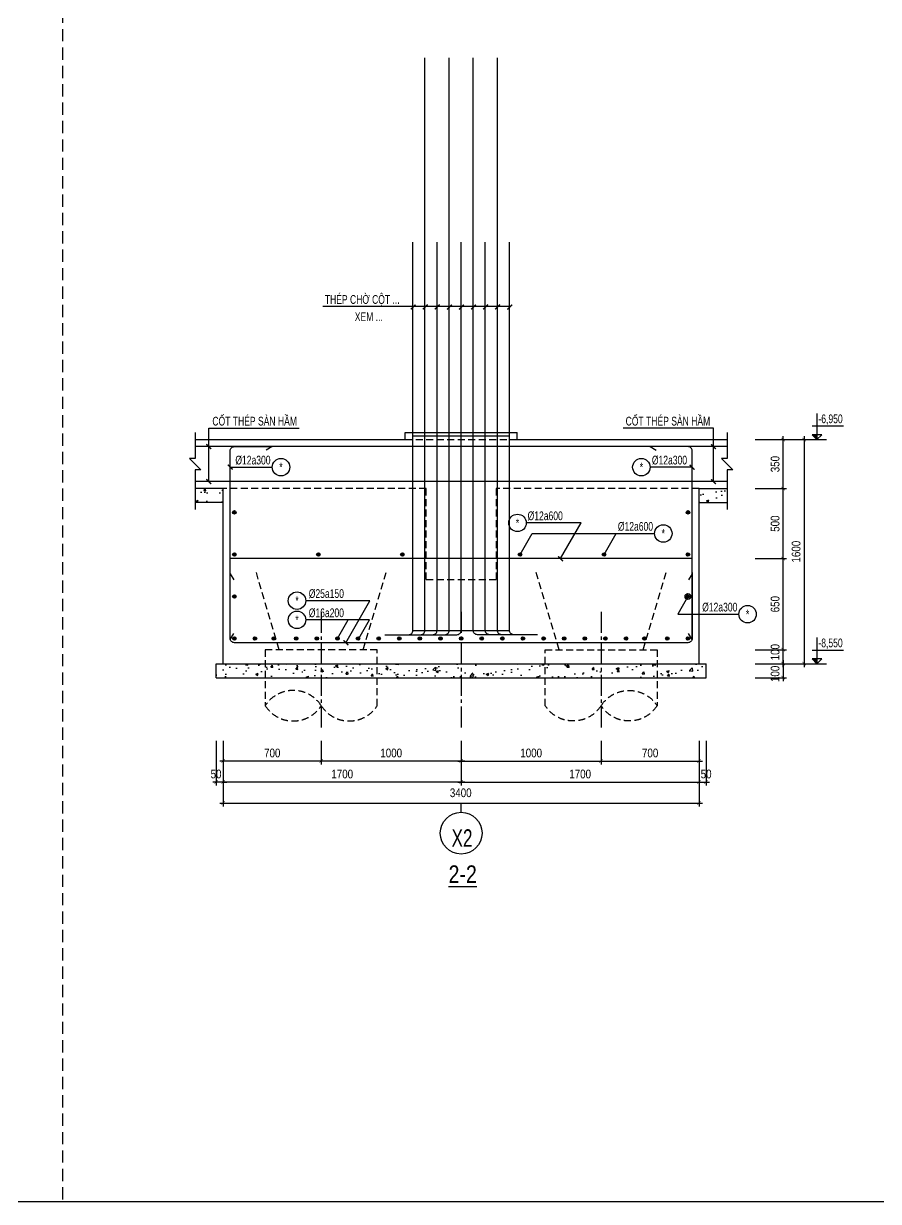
# Model space of a CAD drawing. Extents: x 71 to 2424299, y -14 to 1061502.
# Drawn here: x 1246910 to 1253018, y 486816 to 495226 of the extents above; entities that cross this region are included whole.
import ezdxf
from ezdxf.enums import TextEntityAlignment as Align

# ---------------------------------------------------------------- set-up
doc = ezdxf.new("R2010")
doc.units = 0
doc.header["$LTSCALE"] = 1000
doc.header["$MEASUREMENT"] = 0
doc.header["$PDMODE"] = 3
doc.linetypes.add('CENTER2', pattern=[1.125, 0.75, -0.125, 0.125, -0.125])
doc.linetypes.add('HIDDEN', pattern=[0.375, 0.25, -0.125])
doc.layers.get('0').update_dxf_attribs({"linetype": 'CONTINUOUS'})
doc.layers.get('Defpoints').update_dxf_attribs({"linetype": 'CONTINUOUS'})
for name, color, linetype in [('CDC.01.AXIS', 160, 'CENTER2'), ('CDC.02.DIM', 1, 'CONTINUOUS'), ('CDC.03.BORDER', 3, 'CONTINUOUS'), ('CDC.04.HIDDEN', 8, 'HIDDEN'), ('CDC.05.STEEL', 4, 'CONTINUOUS'), ('CDC.06.TEXT', 2, 'CONTINUOUS'), ('CDC.10.HATCH', 9, 'CONTINUOUS'), ('CDC.11.NOTE', 8, 'CONTINUOUS'), ('CDC.14.STEELNUM', 9, 'CONTINUOUS'), ('KCS_CHI', 1, 'CONTINUOUS')]:
    doc.layers.add(name, color=color, linetype=linetype)
doc.styles.add('ARIAL', font='arial.ttf', dxfattribs={"width": 0.8})
doc.dimstyles.new('25', dxfattribs={"dimscale": 25, "dimtxt": 2.5, "dimasz": 1, "dimexe": 1, "dimexo": 0, "dimgap": 1, "dimtad": 1, "dimdec": 0, "dimdsep": 46, "dimtxsty": 'ARIAL', "dimblk": 'ARCHTICK', "dimcen": 1, "dimdle": 1, "dimclrd": 256, "dimclre": 256, "dimclrt": 2, "dimadec": 0, "dimazin": 0, "dimtfac": 0.00072, "dimtdec": 0, "dimtix": 1, "dimtmove": 2, "dimatfit": 3, "dimldrblk": 'ARCHTICK', "dimfxl": 1, "dimtolj": 1, "dimarcsym": 0})

# ---------------------------------------------------------------- blocks, each defined once
blk = doc.blocks.new('_ArchTick')
at = {"color": 0, "linetype": 'ByBlock', "const_width": 0.15}
blk.add_lwpolyline([(-0.5, -0.5), (0.5, 0.5)], dxfattribs=at)
blk = doc.blocks.new('*D1510')
at = {"layer": 'CDC.02.DIM', "lineweight": -2, "transparency": 16777216}
for p, q in [((1252137, 490655.1), (1252362, 490655.1)), ((1252337, 490680.1), (1252337, 490530.1)), ((1252137, 490555.1), (1252362, 490555.1))]:
    blk.add_line(p, q, dxfattribs=at)
at = {"layer": 'Defpoints', "color": 0, "transparency": 16777216}
for p in [(1252137, 490655.1), (1252137, 490555.1), (1252337, 490555.1)]:
    blk.add_point(p, dxfattribs=at)
at = {"layer": 'CDC.02.DIM', "lineweight": -2, "transparency": 16777216, "xscale": 25, "yscale": 25, "zscale": 25}
for p, rotation in [((1252337, 490655.1), 90), ((1252337, 490555.1), 270)]:
    blk.add_blockref('_ArchTick', p, dxfattribs=dict(at, rotation=rotation))
at = {"layer": 'CDC.02.DIM', "color": 2, "transparency": 16777216, "insert": (1252280, 490582.4), "char_height": 62.5, "attachment_point": 5, "rotation": 90, "style": 'ARIAL'}
blk.add_mtext('\\A1;100', dxfattribs=at)
blk = doc.blocks.new('*D1511')
at = {"layer": 'CDC.02.DIM', "lineweight": -2, "transparency": 16777216}
for p, q in [((1252137, 490755.1), (1252362, 490755.1)), ((1252337, 490630.1), (1252337, 490780.1)), ((1252137, 490655.1), (1252362, 490655.1))]:
    blk.add_line(p, q, dxfattribs=at)
at = {"layer": 'Defpoints', "color": 0, "transparency": 16777216}
for p in [(1252137, 490755.1), (1252337, 490755.1), (1252137, 490655.1)]:
    blk.add_point(p, dxfattribs=at)
at = {"layer": 'CDC.02.DIM', "lineweight": -2, "transparency": 16777216, "xscale": 25, "yscale": 25, "zscale": 25}
for p, rotation in [((1252337, 490755.1), 90), ((1252337, 490655.1), 270)]:
    blk.add_blockref('_ArchTick', p, dxfattribs=dict(at, rotation=rotation))
at = {"layer": 'CDC.02.DIM', "color": 2, "transparency": 16777216, "insert": (1252280, 490737.4), "char_height": 62.5, "attachment_point": 5, "rotation": 90, "style": 'ARIAL'}
blk.add_mtext('\\A1;100', dxfattribs=at)
blk = doc.blocks.new('*D1512')
at = {"layer": 'CDC.02.DIM', "lineweight": -2, "transparency": 16777216}
for p, q in [((1252137, 491405.1), (1252362, 491405.1)), ((1252337, 490730.1), (1252337, 491430.1)), ((1252137, 490755.1), (1252362, 490755.1))]:
    blk.add_line(p, q, dxfattribs=at)
at = {"layer": 'Defpoints', "color": 0, "transparency": 16777216}
for p in [(1252137, 491405.1), (1252337, 491405.1), (1252137, 490755.1)]:
    blk.add_point(p, dxfattribs=at)
at = {"layer": 'CDC.02.DIM', "lineweight": -2, "transparency": 16777216, "xscale": 25, "yscale": 25, "zscale": 25}
for p, rotation in [((1252337, 491405.1), 90), ((1252337, 490755.1), 270)]:
    blk.add_blockref('_ArchTick', p, dxfattribs=dict(at, rotation=rotation))
at = {"layer": 'CDC.02.DIM', "color": 2, "transparency": 16777216, "insert": (1252280, 491080.1), "char_height": 62.5, "attachment_point": 5, "rotation": 90, "style": 'ARIAL'}
blk.add_mtext('\\A1;650', dxfattribs=at)
blk = doc.blocks.new('*D1513')
at = {"layer": 'CDC.02.DIM', "lineweight": -2, "transparency": 16777216}
for p, q in [((1252137, 491905.1), (1252362, 491905.1)), ((1252337, 491380.1), (1252337, 491930.1)), ((1252137, 491405.1), (1252362, 491405.1))]:
    blk.add_line(p, q, dxfattribs=at)
at = {"layer": 'Defpoints', "color": 0, "transparency": 16777216}
for p in [(1252137, 491905.1), (1252337, 491905.1), (1252137, 491405.1)]:
    blk.add_point(p, dxfattribs=at)
at = {"layer": 'CDC.02.DIM', "lineweight": -2, "transparency": 16777216, "xscale": 25, "yscale": 25, "zscale": 25}
for p, rotation in [((1252337, 491905.1), 90), ((1252337, 491405.1), 270)]:
    blk.add_blockref('_ArchTick', p, dxfattribs=dict(at, rotation=rotation))
at = {"layer": 'CDC.02.DIM', "color": 2, "transparency": 16777216, "insert": (1252280, 491655.1), "char_height": 62.5, "attachment_point": 5, "rotation": 90, "style": 'ARIAL'}
blk.add_mtext('\\A1;500', dxfattribs=at)
blk = doc.blocks.new('*D1514')
at = {"layer": 'CDC.02.DIM', "lineweight": -2, "transparency": 16777216}
for p, q in [((1252137, 492255.1), (1252362, 492255.1)), ((1252337, 491880.1), (1252337, 492280.1)), ((1252137, 491905.1), (1252362, 491905.1))]:
    blk.add_line(p, q, dxfattribs=at)
at = {"layer": 'Defpoints', "color": 0, "transparency": 16777216}
for p in [(1252137, 492255.1), (1252337, 492255.1), (1252137, 491905.1)]:
    blk.add_point(p, dxfattribs=at)
at = {"layer": 'CDC.02.DIM', "lineweight": -2, "transparency": 16777216, "xscale": 25, "yscale": 25, "zscale": 25}
for p, rotation in [((1252337, 492255.1), 90), ((1252337, 491905.1), 270)]:
    blk.add_blockref('_ArchTick', p, dxfattribs=dict(at, rotation=rotation))
at = {"layer": 'CDC.02.DIM', "color": 2, "transparency": 16777216, "insert": (1252280, 492080.1), "char_height": 62.5, "attachment_point": 5, "rotation": 90, "style": 'ARIAL'}
blk.add_mtext('\\A1;350', dxfattribs=at)
blk = doc.blocks.new('*D1515')
at = {"layer": 'CDC.02.DIM', "lineweight": -2, "transparency": 16777216}
for p, q in [((1252137, 492255.1), (1252512, 492255.1)), ((1252487, 492280.1), (1252487, 490630.1)), ((1252137, 490655.1), (1252512, 490655.1))]:
    blk.add_line(p, q, dxfattribs=at)
at = {"layer": 'Defpoints', "color": 0, "transparency": 16777216}
for p in [(1252137, 492255.1), (1252137, 490655.1), (1252487, 490655.1)]:
    blk.add_point(p, dxfattribs=at)
at = {"layer": 'CDC.02.DIM', "lineweight": -2, "transparency": 16777216, "xscale": 25, "yscale": 25, "zscale": 25}
for p, rotation in [((1252487, 492255.1), 90), ((1252487, 490655.1), 270)]:
    blk.add_blockref('_ArchTick', p, dxfattribs=dict(at, rotation=rotation))
at = {"layer": 'CDC.02.DIM', "color": 2, "transparency": 16777216, "insert": (1252430, 491455.1), "char_height": 62.5, "attachment_point": 5, "rotation": 90, "style": 'ARIAL'}
blk.add_mtext('\\A1;1600', dxfattribs=at)
blk = doc.blocks.new('*D1516')
at = {"layer": 'CDC.02.DIM', "lineweight": -2, "transparency": 16777216}
for p, q in [((1248337, 490105.1), (1248337, 489785.3)), ((1250037, 490105.1), (1250037, 489785.3)), ((1250062, 489810.3), (1248312, 489810.3))]:
    blk.add_line(p, q, dxfattribs=at)
at = {"layer": 'Defpoints', "color": 0, "transparency": 16777216}
for p in [(1248337, 490105.1), (1250037, 490105.1), (1248337, 489810.3)]:
    blk.add_point(p, dxfattribs=at)
at = {"layer": 'CDC.02.DIM', "lineweight": -2, "transparency": 16777216, "xscale": 25, "yscale": 25, "zscale": 25, "rotation": 180}
blk.add_blockref('_ArchTick', (1248337, 489810.3), dxfattribs=at)
at = {"layer": 'CDC.02.DIM', "lineweight": -2, "transparency": 16777216, "xscale": 25, "yscale": 25, "zscale": 25}
blk.add_blockref('_ArchTick', (1250037, 489810.3), dxfattribs=at)
at = {"layer": 'CDC.02.DIM', "color": 2, "transparency": 16777216, "insert": (1249187, 489867.2), "char_height": 62.5, "attachment_point": 5, "style": 'ARIAL'}
blk.add_mtext('\\A1;1700', dxfattribs=at)
blk = doc.blocks.new('*D1517')
at = {"layer": 'CDC.02.DIM', "lineweight": -2, "transparency": 16777216}
for p, q in [((1250037, 490105.1), (1250037, 489785.3)), ((1251737, 490105.1), (1251737, 489785.3)), ((1250012, 489810.3), (1251762, 489810.3))]:
    blk.add_line(p, q, dxfattribs=at)
at = {"layer": 'Defpoints', "color": 0, "transparency": 16777216}
for p in [(1250037, 490105.1), (1251737, 490105.1), (1251737, 489810.3)]:
    blk.add_point(p, dxfattribs=at)
at = {"layer": 'CDC.02.DIM', "lineweight": -2, "transparency": 16777216, "xscale": 25, "yscale": 25, "zscale": 25, "rotation": 180}
blk.add_blockref('_ArchTick', (1250037, 489810.3), dxfattribs=at)
at = {"layer": 'CDC.02.DIM', "lineweight": -2, "transparency": 16777216, "xscale": 25, "yscale": 25, "zscale": 25}
blk.add_blockref('_ArchTick', (1251737, 489810.3), dxfattribs=at)
at = {"layer": 'CDC.02.DIM', "color": 2, "transparency": 16777216, "insert": (1250887, 489867.2), "char_height": 62.5, "attachment_point": 5, "style": 'ARIAL'}
blk.add_mtext('\\A1;1700', dxfattribs=at)
blk = doc.blocks.new('*D1518')
at = {"layer": 'CDC.02.DIM', "lineweight": -2, "transparency": 16777216}
for p, q in [((1248337, 490105.1), (1248337, 489635.3)), ((1251737, 490105.1), (1251737, 489635.3)), ((1248312, 489660.3), (1251762, 489660.3))]:
    blk.add_line(p, q, dxfattribs=at)
at = {"layer": 'Defpoints', "color": 0, "transparency": 16777216}
for p in [(1248337, 490105.1), (1251737, 490105.1), (1251737, 489660.3)]:
    blk.add_point(p, dxfattribs=at)
at = {"layer": 'CDC.02.DIM', "lineweight": -2, "transparency": 16777216, "xscale": 25, "yscale": 25, "zscale": 25, "rotation": 180}
blk.add_blockref('_ArchTick', (1248337, 489660.3), dxfattribs=at)
at = {"layer": 'CDC.02.DIM', "lineweight": -2, "transparency": 16777216, "xscale": 25, "yscale": 25, "zscale": 25}
blk.add_blockref('_ArchTick', (1251737, 489660.3), dxfattribs=at)
at = {"layer": 'CDC.02.DIM', "color": 2, "transparency": 16777216, "insert": (1250033.7, 489733.1), "char_height": 62.5, "attachment_point": 5, "style": 'ARIAL'}
blk.add_mtext('\\A1;3400', dxfattribs=at)
blk = doc.blocks.new('*D1519')
at = {"layer": 'CDC.02.DIM', "lineweight": -2, "transparency": 16777216}
for p, q in [((1249037, 490105.1), (1249037, 489935.3)), ((1250037, 490105.1), (1250037, 489935.3)), ((1250062, 489960.3), (1249012, 489960.3))]:
    blk.add_line(p, q, dxfattribs=at)
at = {"layer": 'Defpoints', "color": 0, "transparency": 16777216}
for p in [(1249037, 490105.1), (1250037, 490105.1), (1249037, 489960.3)]:
    blk.add_point(p, dxfattribs=at)
at = {"layer": 'CDC.02.DIM', "lineweight": -2, "transparency": 16777216, "xscale": 25, "yscale": 25, "zscale": 25, "rotation": 180}
blk.add_blockref('_ArchTick', (1249037, 489960.3), dxfattribs=at)
at = {"layer": 'CDC.02.DIM', "lineweight": -2, "transparency": 16777216, "xscale": 25, "yscale": 25, "zscale": 25}
blk.add_blockref('_ArchTick', (1250037, 489960.3), dxfattribs=at)
at = {"layer": 'CDC.02.DIM', "color": 2, "transparency": 16777216, "insert": (1249537, 490017.2), "char_height": 62.5, "attachment_point": 5, "style": 'ARIAL'}
blk.add_mtext('\\A1;1000', dxfattribs=at)
blk = doc.blocks.new('*D1520')
at = {"layer": 'CDC.02.DIM', "lineweight": -2, "transparency": 16777216}
for p, q in [((1250037, 490105.1), (1250037, 489935.3)), ((1251037, 490105.1), (1251037, 489935.3)), ((1250012, 489960.3), (1251062, 489960.3))]:
    blk.add_line(p, q, dxfattribs=at)
at = {"layer": 'Defpoints', "color": 0, "transparency": 16777216}
for p in [(1250037, 490105.1), (1251037, 490105.1), (1251037, 489960.3)]:
    blk.add_point(p, dxfattribs=at)
at = {"layer": 'CDC.02.DIM', "lineweight": -2, "transparency": 16777216, "xscale": 25, "yscale": 25, "zscale": 25, "rotation": 180}
blk.add_blockref('_ArchTick', (1250037, 489960.3), dxfattribs=at)
at = {"layer": 'CDC.02.DIM', "lineweight": -2, "transparency": 16777216, "xscale": 25, "yscale": 25, "zscale": 25}
blk.add_blockref('_ArchTick', (1251037, 489960.3), dxfattribs=at)
at = {"layer": 'CDC.02.DIM', "color": 2, "transparency": 16777216, "insert": (1250537, 490017.2), "char_height": 62.5, "attachment_point": 5, "style": 'ARIAL'}
blk.add_mtext('\\A1;1000', dxfattribs=at)
blk = doc.blocks.new('*D1521')
at = {"layer": 'CDC.02.DIM', "lineweight": -2, "transparency": 16777216}
for p, q in [((1248287, 490105.1), (1248287, 489785.3)), ((1248337, 490105.1), (1248337, 489785.3)), ((1248287, 489810.3), (1248262, 489810.3)), ((1248337, 489810.3), (1248287, 489810.3)), ((1248337, 489810.3), (1248362, 489810.3))]:
    blk.add_line(p, q, dxfattribs=at)
at = {"layer": 'Defpoints', "color": 0, "transparency": 16777216}
for p in [(1248287, 490105.1), (1248337, 490105.1), (1248287, 489810.3)]:
    blk.add_point(p, dxfattribs=at)
at = {"layer": 'CDC.02.DIM', "lineweight": -2, "transparency": 16777216, "xscale": 25, "yscale": 25, "zscale": 25}
blk.add_blockref('_ArchTick', (1248287, 489810.3), dxfattribs=at)
at = {"layer": 'CDC.02.DIM', "lineweight": -2, "transparency": 16777216, "xscale": 25, "yscale": 25, "zscale": 25, "rotation": 180}
blk.add_blockref('_ArchTick', (1248337, 489810.3), dxfattribs=at)
at = {"layer": 'CDC.02.DIM', "color": 2, "transparency": 16777216, "insert": (1248285.5, 489867.2), "char_height": 62.5, "attachment_point": 5, "style": 'ARIAL'}
blk.add_mtext('\\A1;50', dxfattribs=at)
blk = doc.blocks.new('*D1522')
at = {"layer": 'CDC.02.DIM', "lineweight": -2, "transparency": 16777216}
for p, q in [((1251737, 490105.1), (1251737, 489785.3)), ((1251787, 490105.1), (1251787, 489785.3)), ((1251712, 489810.3), (1251812, 489810.3))]:
    blk.add_line(p, q, dxfattribs=at)
at = {"layer": 'Defpoints', "color": 0, "transparency": 16777216}
for p in [(1251737, 490105.1), (1251787, 490105.1), (1251787, 489810.3)]:
    blk.add_point(p, dxfattribs=at)
at = {"layer": 'CDC.02.DIM', "lineweight": -2, "transparency": 16777216, "xscale": 25, "yscale": 25, "zscale": 25, "rotation": 180}
blk.add_blockref('_ArchTick', (1251737, 489810.3), dxfattribs=at)
at = {"layer": 'CDC.02.DIM', "lineweight": -2, "transparency": 16777216, "xscale": 25, "yscale": 25, "zscale": 25}
blk.add_blockref('_ArchTick', (1251787, 489810.3), dxfattribs=at)
at = {"layer": 'CDC.02.DIM', "color": 2, "transparency": 16777216, "insert": (1251787, 489867.2), "char_height": 62.5, "attachment_point": 5, "style": 'ARIAL'}
blk.add_mtext('\\A1;50', dxfattribs=at)
blk = doc.blocks.new('C800K')
at = {"layer": 'CDC.01.AXIS', "ltscale": 0.2}
blk.add_line((0, 370.1), (0, -474.3), dxfattribs=at)
at = {"layer": 'CDC.04.HIDDEN', "ltscale": 0.2}
for p, q in [((-300, 100), (-463.4, 650)), ((300, 100), (463.4, 650))]:
    blk.add_line(p, q, dxfattribs=at)
blk.add_lwpolyline([(400, -300), (400, 100), (-400, 100), (-400, -300)], dxfattribs=at)
blk.add_lwpolyline([(400, -300, -0.545955), (0, -300, 0.545955), (-400, -300, 0.545955), (0, -300, 0.36397)], format="xyb", dxfattribs=at)
blk = doc.blocks.new('*D1797')
at = {"layer": 'CDC.02.DIM', "lineweight": -2, "transparency": 16777216}
for p, q in [((1248337, 490105.1), (1248337, 489935.3)), ((1249037, 490105.1), (1249037, 489935.3)), ((1249062, 489960.3), (1248312, 489960.3))]:
    blk.add_line(p, q, dxfattribs=at)
at = {"layer": 'Defpoints', "color": 0, "transparency": 16777216}
for p in [(1248337, 490105.1), (1249037, 490105.1), (1248337, 489960.3)]:
    blk.add_point(p, dxfattribs=at)
at = {"layer": 'CDC.02.DIM', "lineweight": -2, "transparency": 16777216, "xscale": 25, "yscale": 25, "zscale": 25, "rotation": 180}
blk.add_blockref('_ArchTick', (1248337, 489960.3), dxfattribs=at)
at = {"layer": 'CDC.02.DIM', "lineweight": -2, "transparency": 16777216, "xscale": 25, "yscale": 25, "zscale": 25}
blk.add_blockref('_ArchTick', (1249037, 489960.3), dxfattribs=at)
at = {"layer": 'CDC.02.DIM', "color": 2, "transparency": 16777216, "insert": (1248687, 490017.2), "char_height": 62.5, "attachment_point": 5, "style": 'ARIAL'}
blk.add_mtext('\\A1;700', dxfattribs=at)
blk = doc.blocks.new('*D1798')
at = {"layer": 'CDC.02.DIM', "lineweight": -2, "transparency": 16777216}
for p, q in [((1251037, 490105.1), (1251037, 489935.3)), ((1251737, 490105.1), (1251737, 489935.3)), ((1251012, 489960.3), (1251762, 489960.3))]:
    blk.add_line(p, q, dxfattribs=at)
at = {"layer": 'Defpoints', "color": 0, "transparency": 16777216}
for p in [(1251037, 490105.1), (1251737, 490105.1), (1251737, 489960.3)]:
    blk.add_point(p, dxfattribs=at)
at = {"layer": 'CDC.02.DIM', "lineweight": -2, "transparency": 16777216, "xscale": 25, "yscale": 25, "zscale": 25, "rotation": 180}
blk.add_blockref('_ArchTick', (1251037, 489960.3), dxfattribs=at)
at = {"layer": 'CDC.02.DIM', "lineweight": -2, "transparency": 16777216, "xscale": 25, "yscale": 25, "zscale": 25}
blk.add_blockref('_ArchTick', (1251737, 489960.3), dxfattribs=at)
at = {"layer": 'CDC.02.DIM', "color": 2, "transparency": 16777216, "insert": (1251387, 490017.2), "char_height": 62.5, "attachment_point": 5, "style": 'ARIAL'}
blk.add_mtext('\\A1;700', dxfattribs=at)
blk = doc.blocks.new('34')
at = {"color": 4, "elevation": 0}
blk.add_lwpolyline([(1087304.3, 521742.8), (1107165, 521742.8), (1107165, 536023), (1087304.3, 536023)], close=True, dxfattribs=at)

msp = doc.modelspace()

# ---------------------------------------------------------------- hatches: boundary and pattern name
at = {"layer": 'CDC.10.HATCH'}
h = msp.add_hatch(dxfattribs=at)
h.set_pattern_fill('AR-CONC', color=256, scale=25, style=0)
h.set_pattern_definition([(50, (131557.9, 12157.91), (179.315046, -15.688034), [18.75, -206.25]), (355, (131557.9, 12157.91), (-34.687833, 188.048033), [15, -165]), (100.4514, (131572.84, 12156.6), (144.627345, 172.359886), [15.935047, -175.285528]), (46.1842, (131557.9, 12207.91), (266.810262, -41.379754), [28.125, -309.375]), (96.6356, (131580.13, 12204.46), (233.665676, 243.52947), [23.90257, -262.92825]), (351.1842, (131557.9, 12207.9), (233.665486, 243.52965), [22.5, -247.5]), (21, (131582.9, 12195.41), (149.226763, -100.654723), [18.75, -206.25]), (326, (131582.9, 12195.41), (60.828833, 181.28751), [15, -165]), (71.4514, (131595.33, 12187.03), (210.055657, 80.632624), [15.935047, -175.285528]), (37.5, (131557.9, 12157.91), (3.0399638, 83.2234635), [0, -163, 0, -167.5, 0, -165.625]), (7.5, (131557.9, 12157.91), (65.7673844, 98.602928), [0, -95.5, 0, -159.25, 0, -63.125]), (327.5, (131502.15, 12157.91), (133.455609, -5.638718), [0, -62.5, 0, -195, 0, -258.75]), (317.5, (131477.15, 12157.91), (145.796542, 25.026246), [0, -81.25, 0, -129.5, 0, -183.75])])
h.paths.add_polyline_path([(1248336.96, 491905.13), (1248136.96, 491905.13), (1248136.96, 491805.13), (1248336.96, 491805.13)])
h = msp.add_hatch(dxfattribs=at)
h.set_pattern_fill('AR-CONC', color=256, scale=25, style=0)
h.set_pattern_definition([(50, (90213.49, -18851.07), (179.315046, -15.688034), [18.75, -206.25]), (355, (90213.49, -18851.07), (-34.687833, 188.048033), [15, -165]), (100.4514, (90228.43, -18852.38), (144.627345, 172.359886), [15.935047, -175.285528]), (46.1842, (90213.49, -18801.07), (266.810262, -41.379754), [28.125, -309.375]), (96.6356, (90235.72, -18804.52), (233.665676, 243.52947), [23.90257, -262.92825]), (351.1842, (90213.5, -18801.07), (233.665486, 243.52965), [22.5, -247.5]), (21, (90238.49, -18813.57), (149.226763, -100.654723), [18.75, -206.25]), (326, (90238.49, -18813.57), (60.828833, 181.28751), [15, -165]), (71.4514, (90250.92, -18821.96), (210.055657, 80.632624), [15.935047, -175.285528]), (37.5, (90213.49, -18851.07), (3.0399638, 83.2234635), [0, -163, 0, -167.5, 0, -165.625]), (7.5, (90213.49, -18851.07), (65.7673844, 98.602928), [0, -95.5, 0, -159.25, 0, -63.125]), (327.5, (90157.74, -18851.07), (133.455609, -5.638718), [0, -62.5, 0, -195, 0, -258.75]), (317.5, (90132.74, -18851.07), (145.796542, 25.026246), [0, -81.25, 0, -129.5, 0, -183.75])])
h.paths.add_polyline_path([(1251936.96, 491905.13), (1251736.96, 491905.13), (1251736.96, 491805.13), (1251936.96, 491805.13)])
h = msp.add_hatch(dxfattribs=at)
h.set_pattern_fill('AR-CONC', color=256, scale=25, style=0)
h.set_pattern_definition([(50, (137525.32, 16522.7), (179.315046, -15.688034), [18.75, -206.25]), (355, (137525.32, 16522.7), (-34.687833, 188.048033), [15, -165]), (100.4514, (137540.26, 16521.4), (144.627345, 172.359886), [15.935047, -175.285528]), (46.1842, (137525.32, 16572.7), (266.810262, -41.379754), [28.125, -309.375]), (96.6356, (137547.55, 16569.25), (233.665676, 243.52947), [23.90257, -262.92825]), (351.1842, (137525.32, 16572.7), (233.665486, 243.52965), [22.5, -247.5]), (21, (137550.32, 16560.2), (149.226763, -100.654723), [18.75, -206.25]), (326, (137550.32, 16560.2), (60.828833, 181.28751), [15, -165]), (71.4514, (137562.75, 16551.81), (210.055657, 80.632624), [15.935047, -175.285528]), (37.5, (137525.315, 16522.7), (3.0399638, 83.2234635), [0, -163, 0, -167.5, 0, -165.625]), (7.5, (137525.315, 16522.7), (65.7673844, 98.602928), [0, -95.5, 0, -159.25, 0, -63.125]), (327.5, (137469.565, 16522.7), (133.455609, -5.638718), [0, -62.5, 0, -195, 0, -258.75]), (317.5, (137444.57, 16522.7), (145.796542, 25.026246), [0, -81.25, 0, -129.5, 0, -183.75])])
h.paths.add_polyline_path([(1251786.96, 490555.13), (1251786.96, 490655.13), (1248286.96, 490655.13), (1248286.96, 490555.13)])
at = {"layer": 'CDC.11.NOTE'}
for points in [[(1252579.12, 492290.13), (1252544.12, 492290.13), (1252579.12, 492255.13)], [(1252579.12, 490690.13), (1252544.12, 490690.13), (1252579.12, 490655.13)]]:
    msp.add_hatch(color=256, dxfattribs=at).paths.add_polyline_path(points)

# ---------------------------------------------------------------- linework, layer by layer
at = {"layer": 'CDC.01.AXIS', "ltscale": 0.2}
msp.add_line((1250036.96, 491025.27), (1250036.96, 490180.8), dxfattribs=at)
at = {"layer": 'CDC.03.BORDER'}
for p, q in [((1248136.96, 492255.13), (1249636.96, 492255.13)), ((1249636.96, 492305.13), (1250436.96, 492305.13)), ((1249636.96, 492255.13), (1249636.96, 492305.13)), ((1250436.96, 492255.13), (1250436.96, 492305.13)), ((1250436.96, 492255.13), (1251936.96, 492255.13)), ((1248336.96, 490655.13), (1248336.96, 491905.13)), ((1251736.96, 490655.13), (1251736.96, 491905.13))]:
    msp.add_line(p, q, dxfattribs=at)
at = {"layer": 'CDC.04.HIDDEN', "ltscale": 0.35}
msp.add_line((1247187.87, 501092.5), (1247187.87, 486817.5), dxfattribs=at)
at = {"layer": 'CDC.04.HIDDEN', "ltscale": 0.2}
for p, q in [((1249636.96, 492255.13), (1250436.96, 492255.13)), ((1249786.96, 491905.13), (1248336.96, 491905.13)), ((1249786.96, 491255.13), (1249786.96, 491905.13)), ((1251736.96, 491905.13), (1250286.96, 491905.13)), ((1250286.96, 491905.13), (1250286.96, 491255.13)), ((1249786.96, 491255.13), (1250286.96, 491255.13))]:
    msp.add_line(p, q, dxfattribs=at)
at = {"layer": 'CDC.05.STEEL', "ltscale": 0.3}
for p, q in [((1250381.96, 492280.13), (1249691.96, 492280.13)), ((1251936.96, 492205.13), (1248136.96, 492205.13)), ((1248686.96, 492205.13), (1248643.65, 492180.13)), ((1251386.96, 492205.13), (1251430.26, 492180.13)), ((1251936.96, 491955.13), (1248136.96, 491955.13)), ((1251686.96, 491405.13), (1248386.96, 491405.13)), ((1248386.96, 491297.13), (1248411.96, 491253.83)), ((1251686.96, 491297.13), (1251661.96, 491253.83)), ((1249691.96, 490892.13), (1250381.96, 490892.13)), ((1248386.96, 490827.13), (1248411.96, 490870.43)), ((1251686.96, 490827.13), (1251661.96, 490870.43))]:
    msp.add_line(p, q, dxfattribs=at)
for points in [[(1249578.21, 490862.13), (1249748.21, 490862.13, 0.4142136), (1249778.21, 490892.13), (1249778.21, 494980.13)], [(1249750.71, 490862.13), (1249920.71, 490862.13, 0.4142136), (1249950.71, 490892.13), (1249950.71, 494980.13)], [(1250323.21, 490862.13), (1250153.21, 490862.13, -0.4142136), (1250123.21, 490892.13), (1250123.21, 494980.13)], [(1250495.71, 490862.13), (1250325.71, 490862.13, -0.4142136), (1250295.71, 490892.13), (1250295.71, 494980.13)], [(1249491.96, 490862.13), (1249661.96, 490862.13, 0.4142136), (1249691.96, 490892.13), (1249691.96, 493665.13)], [(1249664.46, 490862.13), (1249834.46, 490862.13, 0.4142136), (1249864.46, 490892.13), (1249864.46, 493665.13)], [(1249836.96, 490862.13), (1250006.96, 490862.13, 0.4142136), (1250036.96, 490892.13), (1250036.96, 493665.13)], [(1250409.46, 490862.13), (1250239.46, 490862.13, -0.4142136), (1250209.46, 490892.13), (1250209.46, 493665.13)], [(1250581.96, 490862.13), (1250411.96, 490862.13, -0.4142136), (1250381.96, 490892.13), (1250381.96, 493665.13)], [(1248386.96, 490827.13), (1248386.96, 492175.13, -0.4142136), (1248416.96, 492205.13), (1248686.96, 492205.13)], [(1251686.96, 490827.13), (1251686.96, 492175.13, 0.4142136), (1251656.96, 492205.13), (1251386.96, 492205.13)], [(1251686.96, 491305.13), (1251686.96, 490835.13, -0.4142136), (1251656.96, 490805.13), (1248416.96, 490805.13, -0.4142136), (1248386.96, 490835.13), (1248386.96, 491305.13)]]:
    msp.add_lwpolyline(points, format="xyb", dxfattribs=at)
at = {"layer": 'CDC.05.STEEL', "const_width": 12.3}
for points in [[(1248416.55, 491741.29, 1), (1248416.55, 491728.98, 1)], [(1251657.36, 491741.29, -1), (1251657.36, 491728.98, -1)], [(1248416.55, 491441.29, 1), (1248416.55, 491428.98, 1)], [(1249016.55, 491441.29, 1), (1249016.55, 491428.98, 1)], [(1249616.55, 491441.29, 1), (1249616.55, 491428.98, 1)], [(1250457.36, 491441.29, -1), (1250457.36, 491428.98, -1)], [(1251057.36, 491441.29, -1), (1251057.36, 491428.98, -1)], [(1251657.36, 491441.29, -1), (1251657.36, 491428.98, -1)], [(1248416.55, 491141.29, 1), (1248416.55, 491128.98, 1)], [(1251657.36, 491141.29, -1), (1251657.36, 491128.98, -1)], [(1248416.55, 490841.29, 1), (1248416.55, 490828.98, 1)], [(1248563.82, 490841.29, 1), (1248563.82, 490828.98, 1)], [(1248697.93, 490841.29, 1), (1248697.93, 490828.98, 1)], [(1248858.37, 490841.29, 1), (1248858.37, 490828.98, 1)], [(1249005.64, 490841.29, 1), (1249005.64, 490828.98, 1)], [(1249152.91, 490841.29, 1), (1249152.91, 490828.98, 1)], [(1249300.19, 490841.29, 1), (1249300.19, 490828.98, 1)], [(1249447.46, 490841.29, 1), (1249447.46, 490828.98, 1)], [(1249594.73, 490841.29, 1), (1249594.73, 490828.98, 1)], [(1249742, 490841.29, 1), (1249742, 490828.98, 1)], [(1249889.28, 490841.29, 1), (1249889.28, 490828.98, 1)], [(1250036.55, 490841.29, 1), (1250036.55, 490828.98, 1)], [(1250183.82, 490841.29, 1), (1250183.82, 490828.98, 1)], [(1250331.09, 490841.29, 1), (1250331.09, 490828.98, 1)], [(1250478.37, 490841.29, 1), (1250478.37, 490828.98, 1)], [(1250625.64, 490841.29, 1), (1250625.64, 490828.98, 1)], [(1250772.91, 490841.29, 1), (1250772.91, 490828.98, 1)], [(1250920.19, 490841.29, 1), (1250920.19, 490828.98, 1)], [(1251067.46, 490841.29, 1), (1251067.46, 490828.98, 1)], [(1251214.73, 490841.29, 1), (1251214.73, 490828.98, 1)], [(1251345.79, 490841.29, 1), (1251345.79, 490828.98, 1)], [(1251509.28, 490841.29, 1), (1251509.28, 490828.98, 1)], [(1251657.36, 490841.29, -1), (1251657.36, 490828.98, -1)]]:
    msp.add_lwpolyline(points, format="xyb", close=True, dxfattribs=at)
at = {"layer": 'CDC.05.STEEL'}
for centre in [(1248416.55, 491735.13), (1251657.36, 491735.13), (1248416.55, 491435.13), (1249016.55, 491435.13), (1249616.55, 491435.13), (1250457.36, 491435.13), (1251057.36, 491435.13), (1251657.36, 491435.13), (1248416.55, 491135.13), (1251657.36, 491135.13), (1248416.55, 490835.13), (1248563.82, 490835.13), (1248697.93, 490835.13), (1248858.37, 490835.13), (1249005.64, 490835.13), (1249152.91, 490835.13), (1249300.19, 490835.13), (1249447.46, 490835.13), (1249594.73, 490835.13), (1249742, 490835.13), (1249889.28, 490835.13), (1250036.55, 490835.13), (1250183.82, 490835.13), (1250331.09, 490835.13), (1250478.37, 490835.13), (1250625.64, 490835.13), (1250772.91, 490835.13), (1250920.19, 490835.13), (1251067.46, 490835.13), (1251214.73, 490835.13), (1251345.79, 490835.13), (1251509.28, 490835.13), (1251657.36, 490835.13)]:
    msp.add_circle(centre, 12.53, dxfattribs=at)
at = {"layer": 'CDC.11.NOTE'}
for p, q in [((1252579.12, 492441.43), (1252579.12, 492255.13)), ((1252544.31, 492352.62), (1252769.38, 492352.62)), ((1252511.96, 492255.13), (1252646.29, 492255.13)), ((1248386.96, 492058.04), (1248686.87, 492058.04)), ((1251686.96, 492058.04), (1251387.04, 492058.04)), ((1248336.96, 491905.13), (1248136.96, 491905.13)), ((1251736.96, 491905.13), (1251936.96, 491905.13)), ((1248336.96, 491805.13), (1248136.96, 491805.13)), ((1251736.96, 491805.13), (1251936.96, 491805.13)), ((1252579.12, 490841.43), (1252579.12, 490655.13)), ((1252544.31, 490752.62), (1252769.38, 490752.62)), ((1248286.96, 490555.13), (1248286.96, 490655.13)), ((1248286.96, 490655.13), (1251786.96, 490655.13)), ((1251786.96, 490555.13), (1251786.96, 490655.13)), ((1252511.96, 490655.13), (1252646.29, 490655.13)), ((1248286.96, 490555.13), (1251786.96, 490555.13)), ((1250036.96, 489594.38), (1250036.96, 489660.3))]:
    msp.add_line(p, q, dxfattribs=at)
for points in [[(1248233.81, 491955.13), (1248233.81, 492336.02), (1248878.67, 492336.02)], [(1251840.1, 491955.13), (1251840.1, 492336.02), (1251195.24, 492336.02)], [(1248136.96, 492305.13), (1248136.96, 492120.13), (1248096.96, 492120.13), (1248176.96, 492040.13), (1248136.96, 492040.13), (1248136.96, 491755.13)], [(1251936.96, 492305.13), (1251936.96, 492120.13), (1251896.96, 492120.13), (1251976.96, 492040.13), (1251936.96, 492040.13), (1251936.96, 491755.13)], [(1252544.12, 492290.13), (1252579.12, 492255.13), (1252614.12, 492290.13), (1252544.12, 492290.13)], [(1250747.28, 491405.13), (1250894.57, 491660.24), (1250501.67, 491660.24)], [(1250458.58, 491435.13), (1250544.96, 491584.75), (1251418.3, 491584.75)], [(1251057.36, 491435.13), (1251143.75, 491584.75), (1251418.3, 491584.75)], [(1249211.8, 490805.13), (1249384.92, 491104.98), (1248926.47, 491104.98)], [(1251657.36, 491135.13), (1251584.23, 491008.46), (1252020.61, 491008.46)], [(1249152.91, 490835.13), (1249229.47, 490967.74), (1248926.47, 490967.74)], [(1249305.17, 490835.13), (1249381.73, 490967.74), (1248926.47, 490967.74)], [(1252544.12, 490690.13), (1252579.12, 490655.13), (1252614.12, 490690.13), (1252544.12, 490690.13)]]:
    msp.add_lwpolyline(points, dxfattribs=at)
at = {"layer": 'CDC.11.NOTE', "const_width": 10}
for points in [[(1248216.65, 492222.29), (1248250.97, 492187.97)], [(1251822.94, 492222.29), (1251857.27, 492187.97)], [(1248369.79, 492075.21), (1248404.12, 492040.88)], [(1251669.79, 492075.21), (1251704.12, 492040.88)], [(1248216.65, 491972.29), (1248250.97, 491937.97)], [(1251822.94, 491972.29), (1251857.27, 491937.97)], [(1250730.12, 491422.3), (1250764.44, 491387.97)], [(1249196.24, 490822.3), (1249230.56, 490787.97)]]:
    msp.add_lwpolyline(points, dxfattribs=at)
at = {"layer": 'CDC.11.NOTE'}
for centre, radius in [((1251657.36, 491135.13), 20.61), ((1250036.96, 489445.24), 149.14)]:
    msp.add_circle(centre, radius, dxfattribs=at)
at = {"layer": 'CDC.14.STEELNUM'}
for centre in [(1248749.37, 492058.04), (1251324.54, 492058.04), (1250439.17, 491660.24), (1251480.8, 491584.75), (1248863.97, 491104.98), (1252083.11, 491008.46), (1248863.97, 490967.74)]:
    msp.add_circle(centre, 62.5, dxfattribs=at)
at = {"layer": 'KCS_CHI'}
msp.add_line((1250381.96, 493204.78), (1249048.12, 493204.78), dxfattribs=at)
at = {"layer": 'KCS_CHI', "const_width": 10}
for points in [[(1249710.82, 493219), (1249676.5, 493184.67)], [(1249797.07, 493219), (1249762.75, 493184.67)], [(1249883.32, 493219), (1249849, 493184.67)], [(1249969.57, 493219), (1249935.25, 493184.67)], [(1250055.82, 493219), (1250021.5, 493184.67)], [(1250142.07, 493219), (1250107.75, 493184.67)], [(1250228.32, 493219), (1250194, 493184.67)], [(1250314.57, 493219), (1250280.25, 493184.67)], [(1250400.82, 493219), (1250366.5, 493184.67)]]:
    msp.add_lwpolyline(points, dxfattribs=at)

# ---------------------------------------------------------------- block references
at = {"layer": 'CDC.03.BORDER'}
msp.add_blockref('34', (154096.46, -34927.16), dxfattribs=at)
at = {"layer": 'CDC.10.HATCH'}
msp.add_blockref('C800K', (1249036.96, 490655.13), dxfattribs=at)
at = {"layer": 'CDC.10.HATCH', "xscale": -1}
msp.add_blockref('C800K', (1251036.96, 490655.13), dxfattribs=at)

# ---------------------------------------------------------------- texts
at = {"layer": 'CDC.06.TEXT', "style": 'ARIAL'}
for s, height, width, p in [('THÉP CHỜ CỘT ...', 62.5, 0.7, (1249329.97, 493255.55, 0)), ('XEM ...', 62.5, 0.7, (1249376.84, 493132.04)), ('CỐT THÉP SÀN HẦM', 62.5, 0.7, (1248561.42, 492386.79)), ('CỐT THÉP SÀN HẦM', 62.5, 0.7, (1251514.07, 492386.79)), ('-6,950', 62.5, 0.7, (1252675.94, 492403.39)), ('%%C12a300', 62.5, 0.7, (1248549.21, 492108.82)), ('%%C12a300', 62.5, 0.7, (1251525.15, 492108.82)), ('%%C12a600', 62.5, 0.7, (1250637.26, 491711.01)), ('%%C12a600', 62.5, 0.7, (1251282.19, 491635.52)), ('%%C25a150', 62.5, 0.7, (1249073.63, 491155.75)), ('%%C12a300', 62.5, 0.7, (1251884.5, 491059.23)), ('%%C16a200', 62.5, 0.7, (1249073.63, 491018.51)), ('-8,550', 62.5, 0.7, (1252675.94, 490803.39)), ('%%U2-2', 125, 0.8, (1250047.73, 489152.46))]:
    msp.add_text(s, height=height, dxfattribs=dict(at, width=width)).set_placement(p, align=Align.MIDDLE_CENTER)
at = {"layer": 'CDC.06.TEXT', "insert": (1250042.88, 489347.57), "char_height": 125, "width": 116.16, "attachment_point": 8, "line_spacing_factor": 0.938532}
msp.add_mtext('{\\fArial|b0|i0|c0|p34;\\W0.7;X2}', dxfattribs=at)
at = {"layer": 'CDC.14.STEELNUM', "style": 'ARIAL', "width": 0.7}
for p in [(1248749.34, 492058.04), (1251324.54, 492058.04), (1250439.17, 491660.24), (1251480.8, 491584.75), (1248863.97, 491104.98), (1248863.97, 490967.74), (1252083.11, 491008.46)]:
    msp.add_text('*', height=62.5, dxfattribs=at).set_placement(p, align=Align.MIDDLE_CENTER)

# ---------------------------------------------------------------- dimensions: what is measured, and where the dimension line sits
at = {"layer": 'CDC.02.DIM'}
for base, p1, p2, picture, middle in [((1252336.96, 492255.13), (1252136.96, 491905.13), (1252136.96, 492255.13), '*D1514', (1252280.02, 492080.13)), ((1252486.96, 490655.13), (1252136.96, 492255.13), (1252136.96, 490655.13), '*D1515', (1252430.05, 491455.13)), ((1252336.96, 491905.13), (1252136.96, 491405.13), (1252136.96, 491905.13), '*D1513', (1252280.05, 491655.13)), ((1252336.96, 491405.13), (1252136.96, 490755.13), (1252136.96, 491405.13), '*D1512', (1252280.05, 491080.13))]:
    dim = msp.add_linear_dim(base=base, p1=p1, p2=p2, angle=90, dimstyle='25', dxfattribs=at)
    dim.commit()
    dim.dimension.update_dxf_attribs({"geometry": picture, "text_midpoint": middle})
for base, p2, picture, middle in [((1252336.96, 490755.13), (1252136.96, 490755.13), '*D1511', (1252280.05, 490737.41)), ((1252336.96, 490555.13), (1252136.96, 490555.13), '*D1510', (1252280.05, 490582.43))]:
    dim = msp.add_linear_dim(base=base, p1=(1252136.96, 490655.13), p2=p2, angle=90, dimstyle='25', dxfattribs=at)
    dim.commit()
    dim.dimension.update_dxf_attribs({"geometry": picture, "text_midpoint": middle, "dimtype": 160})
for base, p1, p2, picture, middle in [((1248286.96, 489810.3), (1248336.96, 490105.13), (1248286.96, 490105.13), '*D1521', (1248285.51, 489867.21)), ((1251736.96, 489660.3), (1248336.96, 490105.13), (1251736.96, 490105.13), '*D1518', (1250033.69, 489733.06)), ((1251786.96, 489810.3), (1251736.96, 490105.13), (1251786.96, 490105.13), '*D1522', (1251786.96, 489867.21))]:
    dim = msp.add_linear_dim(base=base, p1=p1, p2=p2, dimstyle='25', dxfattribs=at)
    dim.commit()
    dim.dimension.update_dxf_attribs({"geometry": picture, "text_midpoint": middle, "dimtype": 160})
for base, p1, p2, picture, middle in [((1248336.96, 489810.3), (1250036.96, 490105.13), (1248336.96, 490105.13), '*D1516', (1249186.96, 489867.21)), ((1248336.96, 489960.3), (1249036.96, 490105.13), (1248336.96, 490105.13), '*D1797', (1248686.96, 490017.21)), ((1249036.96, 489960.3), (1250036.96, 490105.13), (1249036.96, 490105.13), '*D1519', (1249536.96, 490017.21)), ((1251736.96, 489810.3), (1250036.96, 490105.13), (1251736.96, 490105.13), '*D1517', (1250886.96, 489867.21)), ((1251036.96, 489960.3), (1250036.96, 490105.13), (1251036.96, 490105.13), '*D1520', (1250536.96, 490017.21)), ((1251736.96, 489960.3), (1251036.96, 490105.13), (1251736.96, 490105.13), '*D1798', (1251386.96, 490017.21))]:
    dim = msp.add_linear_dim(base=base, p1=p1, p2=p2, dimstyle='25', dxfattribs=at)
    dim.commit()
    dim.dimension.update_dxf_attribs({"geometry": picture, "text_midpoint": middle})

doc.saveas('drawing.dxf')
